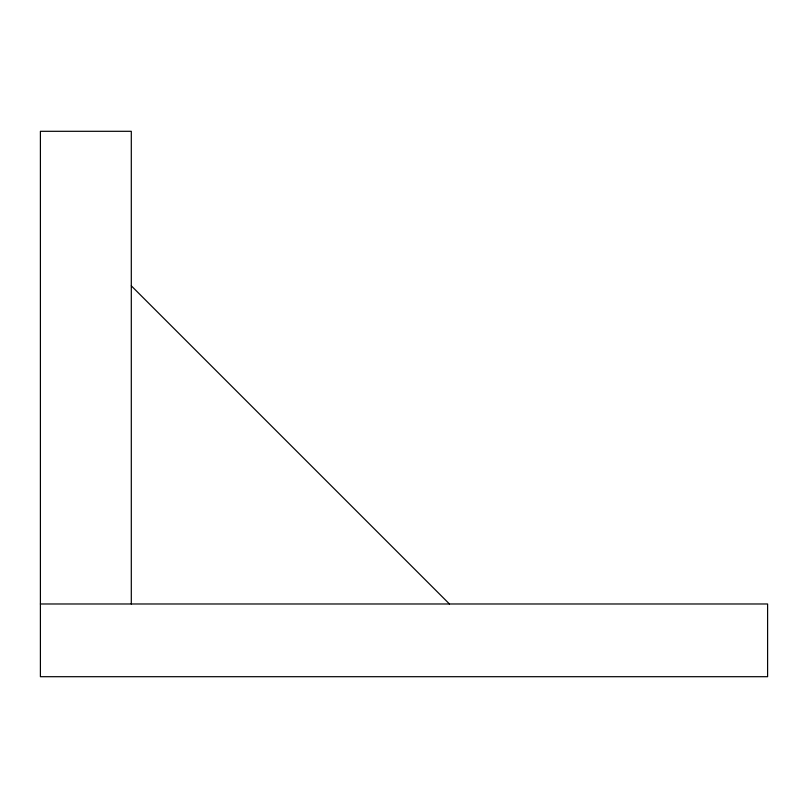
<?xml version="1.0" encoding="UTF-8"?>
<svg xmlns="http://www.w3.org/2000/svg" width="808" height="808" viewBox="0 0 808 808"><rect width="100%" height="100%" fill="white"/><g stroke="black" fill="none" stroke-linecap="round" stroke-linejoin="round"><path stroke-width="1.21" d="M40.4 603.98L767.6 603.98L767.6 676.7L40.4 676.7L40.4 131.3L131.3 131.3L131.3 603.98M131.3 285.83L449.45 603.98"/></g></svg>
